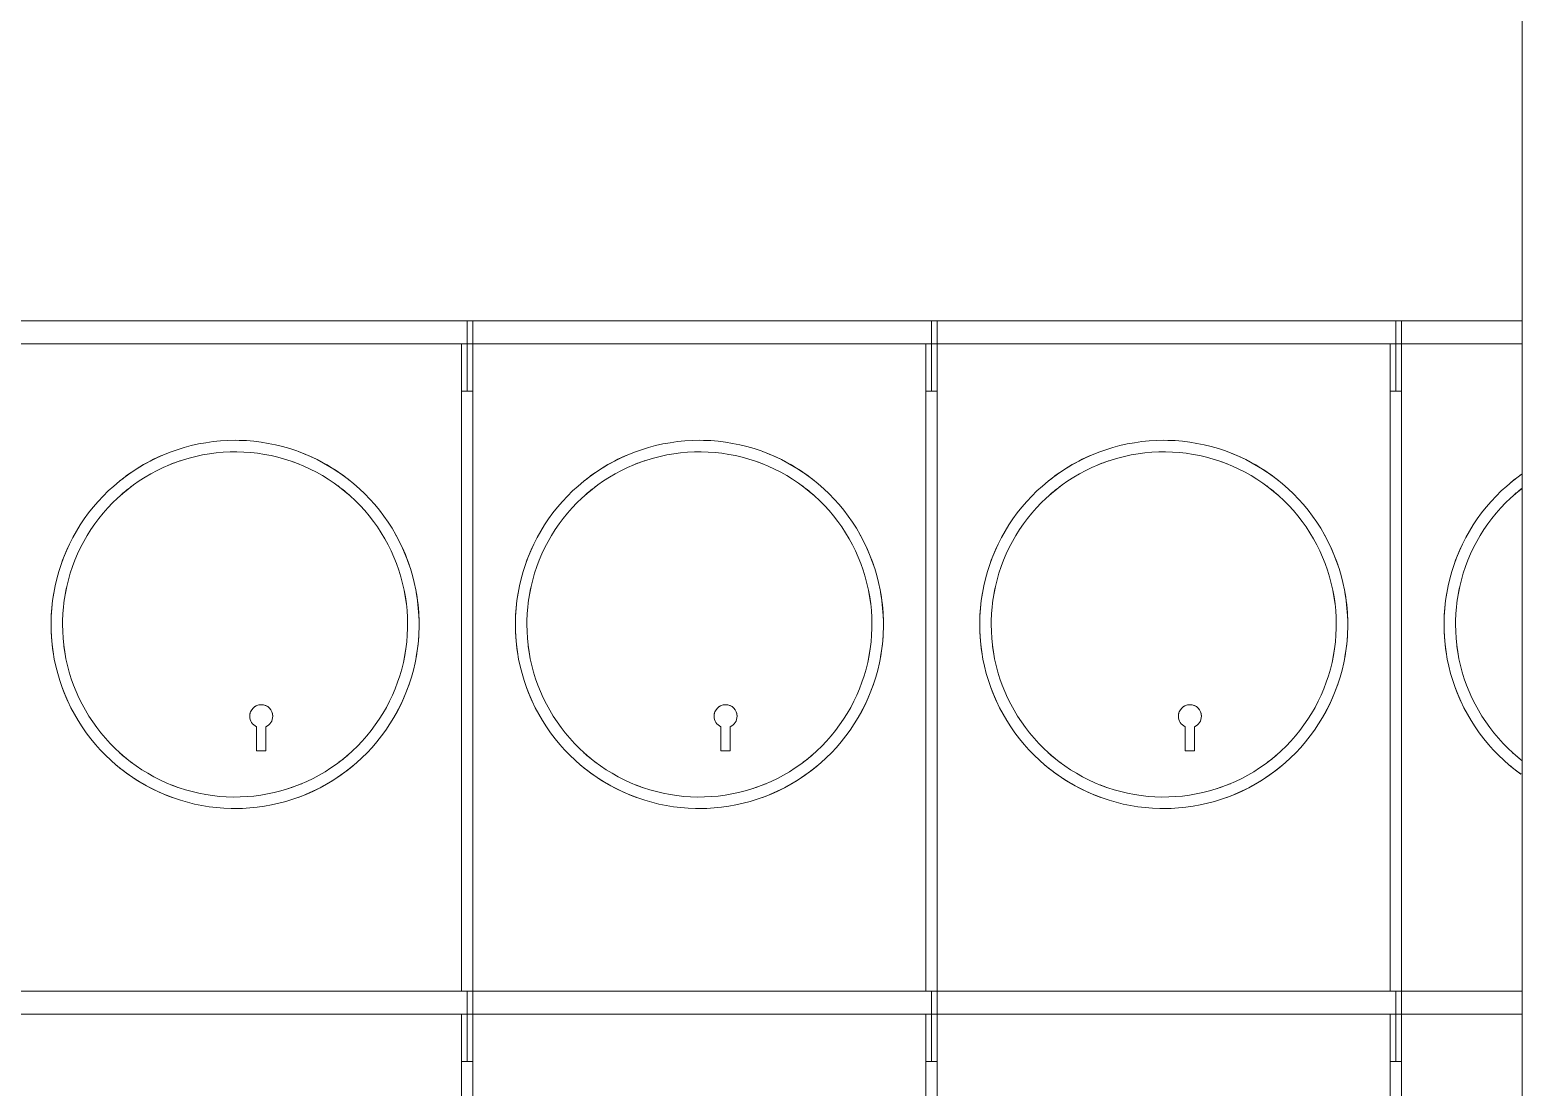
# Model space of a CAD drawing. Header units: metres. Extents: x -144 to 1000, y -717 to 29.
# Drawn here: x 223.789 to 224.613, y -654.489 to -653.906 of the extents above; entities that cross this region are included whole.
import ezdxf

# ---------------------------------------------------------------- set-up
doc = ezdxf.new("R2010")
doc.units = ezdxf.units.M
doc.layers.get('0').update_dxf_attribs({"color": 1})
doc.layers.add('A-WALL', color=4, linetype='Continuous', lineweight=9)
doc.layers.add('E-ELEC-FIXT', color=7, linetype='Continuous', lineweight=9)

# ---------------------------------------------------------------- blocks, each defined once
blk = doc.blocks.new('ololo')
at = {"layer": 'A-WALL'}
blk.add_line((224.61257, -652.46858), (224.61257, -655.76667), dxfattribs=at)
at = {"layer": 'E-ELEC-FIXT'}
for p, q in [((224.03016, -654.06618), (223.77699, -654.06618)), ((224.03016, -654.06618), (224.03334, -654.06618)), ((224.03016, -654.07888), (224.03016, -654.06618)), ((224.03334, -654.07888), (224.03334, -654.06618)), ((224.28651, -654.06618), (224.03334, -654.06618)), ((224.28651, -654.06618), (224.28969, -654.06618)), ((224.28651, -654.07888), (224.28651, -654.06618)), ((224.28969, -654.07888), (224.28969, -654.06618)), ((224.54286, -654.06618), (224.28969, -654.06618)), ((224.54286, -654.06618), (224.54604, -654.06618)), ((224.54286, -654.07888), (224.54286, -654.06618)), ((224.54604, -654.07888), (224.54604, -654.06618)), ((224.61257, -654.06618), (224.54604, -654.06618)), ((223.77699, -654.07888), (224.03016, -654.07888)), ((224.02699, -654.10503), (224.02699, -654.07888)), ((224.03334, -654.07888), (224.03016, -654.07888)), ((224.03016, -654.07888), (224.03016, -654.10503)), ((224.03334, -654.07888), (224.03334, -654.10503)), ((224.03334, -654.07888), (224.28651, -654.07888)), ((224.28334, -654.10503), (224.28334, -654.07888)), ((224.28969, -654.07888), (224.28651, -654.07888)), ((224.28651, -654.07888), (224.28651, -654.10503)), ((224.28969, -654.07888), (224.28969, -654.10503)), ((224.28969, -654.07888), (224.54286, -654.07888)), ((224.53969, -654.10503), (224.53969, -654.07888)), ((224.54604, -654.07888), (224.54286, -654.07888)), ((224.54286, -654.07888), (224.54286, -654.10503)), ((224.54604, -654.07888), (224.54604, -654.10503)), ((224.54604, -654.07888), (224.61257, -654.07888)), ((224.03016, -654.10503), (224.02699, -654.10503)), ((224.02699, -654.43614), (224.02699, -654.10503)), ((224.03334, -654.10503), (224.03016, -654.10503)), ((224.03334, -654.10503), (224.03334, -654.43614)), ((224.28651, -654.10503), (224.28334, -654.10503)), ((224.28334, -654.43614), (224.28334, -654.10503)), ((224.28969, -654.10503), (224.28651, -654.10503)), ((224.28969, -654.10503), (224.28969, -654.43614)), ((224.54286, -654.10503), (224.53969, -654.10503)), ((224.53969, -654.43614), (224.53969, -654.10503)), ((224.54604, -654.10503), (224.54286, -654.10503)), ((224.54604, -654.10503), (224.54604, -654.43614)), ((223.91383, -654.29018), (223.91383, -654.30136)), ((223.91906, -654.30136), (223.91906, -654.29018)), ((224.17018, -654.29018), (224.17018, -654.30136)), ((224.17541, -654.30136), (224.17541, -654.29018)), ((224.42653, -654.29018), (224.42653, -654.30136)), ((224.43176, -654.30136), (224.43176, -654.29018)), ((223.91383, -654.30344), (223.91383, -654.30136)), ((223.91383, -654.30136), (223.91383, -654.30344)), ((223.91383, -654.30344), (223.91906, -654.30344)), ((223.91906, -654.30344), (223.91383, -654.30344)), ((223.91906, -654.30136), (223.91906, -654.30344)), ((223.91906, -654.30344), (223.91906, -654.30136)), ((224.17018, -654.30344), (224.17018, -654.30136)), ((224.17018, -654.30136), (224.17018, -654.30344)), ((224.17018, -654.30344), (224.17541, -654.30344)), ((224.17541, -654.30344), (224.17018, -654.30344)), ((224.17541, -654.30136), (224.17541, -654.30344)), ((224.17541, -654.30344), (224.17541, -654.30136)), ((224.42653, -654.30344), (224.42653, -654.30136)), ((224.42653, -654.30136), (224.42653, -654.30344)), ((224.42653, -654.30344), (224.43176, -654.30344)), ((224.43176, -654.30344), (224.42653, -654.30344)), ((224.43176, -654.30136), (224.43176, -654.30344)), ((224.43176, -654.30344), (224.43176, -654.30136)), ((224.03016, -654.43614), (223.77699, -654.43614)), ((224.03016, -654.43614), (224.03334, -654.43614)), ((224.03016, -654.44884), (224.03016, -654.43614)), ((224.03334, -654.44884), (224.03334, -654.43614)), ((224.28651, -654.43614), (224.03334, -654.43614)), ((224.28651, -654.43614), (224.28969, -654.43614)), ((224.28651, -654.44884), (224.28651, -654.43614)), ((224.28969, -654.44884), (224.28969, -654.43614)), ((224.54286, -654.43614), (224.28969, -654.43614)), ((224.54286, -654.43614), (224.54604, -654.43614)), ((224.54286, -654.44884), (224.54286, -654.43614)), ((224.54604, -654.44884), (224.54604, -654.43614)), ((224.61257, -654.43614), (224.54604, -654.43614)), ((223.77699, -654.44884), (224.03016, -654.44884)), ((224.02699, -654.47499), (224.02699, -654.44884)), ((224.03334, -654.44884), (224.03016, -654.44884)), ((224.03016, -654.44884), (224.03016, -654.47499)), ((224.03334, -654.44884), (224.03334, -654.47499)), ((224.03334, -654.44884), (224.28651, -654.44884)), ((224.28334, -654.47499), (224.28334, -654.44884)), ((224.28969, -654.44884), (224.28651, -654.44884)), ((224.28651, -654.44884), (224.28651, -654.47499)), ((224.28969, -654.44884), (224.28969, -654.47499)), ((224.28969, -654.44884), (224.54286, -654.44884)), ((224.53969, -654.47499), (224.53969, -654.44884)), ((224.54604, -654.44884), (224.54286, -654.44884)), ((224.54286, -654.44884), (224.54286, -654.47499)), ((224.54604, -654.44884), (224.54604, -654.47499)), ((224.54604, -654.44884), (224.61257, -654.44884)), ((224.03016, -654.47499), (224.02699, -654.47499)), ((224.02699, -654.8061), (224.02699, -654.47499)), ((224.03334, -654.47499), (224.03016, -654.47499)), ((224.03334, -654.47499), (224.03334, -654.8061)), ((224.28651, -654.47499), (224.28334, -654.47499)), ((224.28334, -654.8061), (224.28334, -654.47499)), ((224.28969, -654.47499), (224.28651, -654.47499)), ((224.28969, -654.47499), (224.28969, -654.8061)), ((224.54286, -654.47499), (224.53969, -654.47499)), ((224.53969, -654.8061), (224.53969, -654.47499)), ((224.54604, -654.47499), (224.54286, -654.47499)), ((224.54604, -654.47499), (224.54604, -654.8061))]:
    blk.add_line(p, q, dxfattribs=at)
at = {"layer": 'E-ELEC-FIXT', "flags": 128}
for points in [[(223.90199, -654.13216), (223.89793, -654.13224), (223.89387, -654.13249), (223.88983, -654.13289), (223.8858, -654.13346), (223.8818, -654.13419), (223.87784, -654.13507), (223.87391, -654.13612), (223.87003, -654.13732), (223.8662, -654.13867), (223.86242, -654.14018), (223.85871, -654.14184), (223.85507, -654.14364), (223.85151, -654.14559), (223.84802, -654.14768), (223.84462, -654.14991), (223.84131, -654.15227), (223.8381, -654.15476), (223.835, -654.15738), (223.83199, -654.16012), (223.82911, -654.16297), (223.82633, -654.16595), (223.82368, -654.16903), (223.82116, -654.17221), (223.81876, -654.17549), (223.8165, -654.17887), (223.81437, -654.18233), (223.81238, -654.18587), (223.81054, -654.18949), (223.80884, -654.19319), (223.80729, -654.19694), (223.8059, -654.20076), (223.80465, -654.20463), (223.80357, -654.20855), (223.80264, -654.2125), (223.80187, -654.21649), (223.80126, -654.22051), (223.80081, -654.22455), (223.80052, -654.2286), (223.8004, -654.23266), (223.80043, -654.23673), (223.80063, -654.24079), (223.80099, -654.24483), (223.80152, -654.24886), (223.8022, -654.25287), (223.80305, -654.25684), (223.80405, -654.26078), (223.80521, -654.26468), (223.80652, -654.26852), (223.80799, -654.27231), (223.8096, -654.27604), (223.81137, -654.2797), (223.81328, -654.28329), (223.81533, -654.2868), (223.81752, -654.29022), (223.81985, -654.29355), (223.8223, -654.29679), (223.82489, -654.29993), (223.82759, -654.30296), (223.83042, -654.30588), (223.83336, -654.30868), (223.83641, -654.31136), (223.83957, -654.31392), (223.84282, -654.31636), (223.84617, -654.31866), (223.84961, -654.32082), (223.85314, -654.32284), (223.85674, -654.32473), (223.86041, -654.32646), (223.86415, -654.32805), (223.86795, -654.32949), (223.87181, -654.33077), (223.87571, -654.3319), (223.87966, -654.33288), (223.88364, -654.33369), (223.88765, -654.33434), (223.89169, -654.33484), (223.89574, -654.33517), (223.8998, -654.33534), (223.90199, -654.33536)], [(223.90199, -654.33536), (223.90605, -654.33528), (223.91011, -654.33504), (223.91415, -654.33463), (223.91818, -654.33406), (223.92217, -654.33333), (223.92614, -654.33245), (223.93007, -654.3314), (223.93395, -654.3302), (223.93778, -654.32885), (223.94155, -654.32734), (223.94526, -654.32568), (223.94891, -654.32388), (223.95247, -654.32193), (223.95596, -654.31984), (223.95936, -654.31761), (223.96266, -654.31525), (223.96587, -654.31276), (223.96898, -654.31014), (223.97198, -654.3074), (223.97487, -654.30455), (223.97764, -654.30157), (223.9803, -654.29849), (223.98282, -654.29531), (223.98522, -654.29203), (223.98748, -654.28865), (223.98961, -654.28519), (223.9916, -654.28165), (223.99344, -654.27803), (223.99514, -654.27433), (223.99668, -654.27058), (223.99808, -654.26676), (223.99932, -654.26289), (224.00041, -654.25897), (224.00134, -654.25502), (224.00211, -654.25103), (224.00272, -654.24701), (224.00317, -654.24297), (224.00346, -654.23892), (224.00358, -654.23486), (224.00355, -654.23079), (224.00335, -654.22673), (224.00298, -654.22269), (224.00246, -654.21866), (224.00178, -654.21465), (224.00093, -654.21068), (223.99993, -654.20674), (223.99877, -654.20284), (223.99746, -654.199), (223.99599, -654.19521), (223.99437, -654.19148), (223.99261, -654.18782), (223.9907, -654.18423), (223.98865, -654.18072), (223.98646, -654.1773), (223.98413, -654.17397), (223.98168, -654.17073), (223.97909, -654.1676), (223.97638, -654.16456), (223.97356, -654.16165), (223.97062, -654.15884), (223.96757, -654.15616), (223.96441, -654.1536), (223.96115, -654.15116), (223.9578, -654.14886), (223.95436, -654.1467), (223.95084, -654.14468), (223.94724, -654.14279), (223.94357, -654.14106), (223.93982, -654.13947), (223.93602, -654.13803), (223.93217, -654.13675), (223.92826, -654.13562), (223.92432, -654.13464), (223.92034, -654.13383), (223.91633, -654.13318), (223.91229, -654.13268), (223.90824, -654.13235), (223.90418, -654.13218), (223.90199, -654.13216)], [(224.15834, -654.13216), (224.15428, -654.13224), (224.15022, -654.13249), (224.14618, -654.13289), (224.14215, -654.13346), (224.13815, -654.13419), (224.13419, -654.13507), (224.13026, -654.13612), (224.12638, -654.13732), (224.12255, -654.13867), (224.11877, -654.14018), (224.11506, -654.14184), (224.11142, -654.14364), (224.10786, -654.14559), (224.10437, -654.14768), (224.10097, -654.14991), (224.09766, -654.15227), (224.09445, -654.15476), (224.09135, -654.15738), (224.08834, -654.16012), (224.08546, -654.16297), (224.08268, -654.16595), (224.08003, -654.16903), (224.07751, -654.17221), (224.07511, -654.17549), (224.07285, -654.17887), (224.07072, -654.18233), (224.06873, -654.18587), (224.06689, -654.18949), (224.06519, -654.19319), (224.06364, -654.19694), (224.06225, -654.20076), (224.061, -654.20463), (224.05992, -654.20855), (224.05899, -654.2125), (224.05822, -654.21649), (224.05761, -654.22051), (224.05716, -654.22455), (224.05687, -654.2286), (224.05675, -654.23266), (224.05678, -654.23673), (224.05698, -654.24079), (224.05734, -654.24483), (224.05787, -654.24886), (224.05855, -654.25287), (224.0594, -654.25684), (224.0604, -654.26078), (224.06156, -654.26468), (224.06287, -654.26852), (224.06434, -654.27231), (224.06595, -654.27604), (224.06772, -654.2797), (224.06963, -654.28329), (224.07168, -654.2868), (224.07387, -654.29022), (224.0762, -654.29355), (224.07865, -654.29679), (224.08124, -654.29993), (224.08394, -654.30296), (224.08677, -654.30588), (224.08971, -654.30868), (224.09276, -654.31136), (224.09592, -654.31392), (224.09917, -654.31636), (224.10252, -654.31866), (224.10596, -654.32082), (224.10949, -654.32284), (224.11309, -654.32473), (224.11676, -654.32646), (224.1205, -654.32805), (224.1243, -654.32949), (224.12816, -654.33077), (224.13206, -654.3319), (224.13601, -654.33288), (224.13999, -654.33369), (224.144, -654.33434), (224.14804, -654.33484), (224.15209, -654.33517), (224.15615, -654.33534), (224.15834, -654.33536)], [(224.15834, -654.33536), (224.1624, -654.33528), (224.16646, -654.33504), (224.1705, -654.33463), (224.17453, -654.33406), (224.17852, -654.33333), (224.18249, -654.33245), (224.18642, -654.3314), (224.1903, -654.3302), (224.19413, -654.32885), (224.1979, -654.32734), (224.20161, -654.32568), (224.20526, -654.32388), (224.20882, -654.32193), (224.21231, -654.31984), (224.21571, -654.31761), (224.21901, -654.31525), (224.22222, -654.31276), (224.22533, -654.31014), (224.22833, -654.3074), (224.23122, -654.30455), (224.23399, -654.30157), (224.23665, -654.29849), (224.23917, -654.29531), (224.24157, -654.29203), (224.24383, -654.28865), (224.24596, -654.28519), (224.24795, -654.28165), (224.24979, -654.27803), (224.25149, -654.27433), (224.25303, -654.27058), (224.25443, -654.26676), (224.25567, -654.26289), (224.25676, -654.25897), (224.25769, -654.25502), (224.25846, -654.25103), (224.25907, -654.24701), (224.25952, -654.24297), (224.25981, -654.23892), (224.25993, -654.23486), (224.2599, -654.23079), (224.2597, -654.22673), (224.25933, -654.22269), (224.25881, -654.21866), (224.25813, -654.21465), (224.25728, -654.21068), (224.25628, -654.20674), (224.25512, -654.20284), (224.25381, -654.199), (224.25234, -654.19521), (224.25072, -654.19148), (224.24896, -654.18782), (224.24705, -654.18423), (224.245, -654.18072), (224.24281, -654.1773), (224.24048, -654.17397), (224.23803, -654.17073), (224.23544, -654.1676), (224.23273, -654.16456), (224.22991, -654.16165), (224.22697, -654.15884), (224.22392, -654.15616), (224.22076, -654.1536), (224.2175, -654.15116), (224.21415, -654.14886), (224.21071, -654.1467), (224.20719, -654.14468), (224.20359, -654.14279), (224.19992, -654.14106), (224.19617, -654.13947), (224.19237, -654.13803), (224.18852, -654.13675), (224.18461, -654.13562), (224.18067, -654.13464), (224.17669, -654.13383), (224.17268, -654.13318), (224.16864, -654.13268), (224.16459, -654.13235), (224.16053, -654.13218), (224.15834, -654.13216)], [(224.41469, -654.13216), (224.41063, -654.13224), (224.40657, -654.13249), (224.40253, -654.13289), (224.3985, -654.13346), (224.3945, -654.13419), (224.39054, -654.13507), (224.38661, -654.13612), (224.38273, -654.13732), (224.3789, -654.13867), (224.37512, -654.14018), (224.37141, -654.14184), (224.36777, -654.14364), (224.36421, -654.14559), (224.36072, -654.14768), (224.35732, -654.14991), (224.35401, -654.15227), (224.3508, -654.15476), (224.3477, -654.15738), (224.34469, -654.16012), (224.34181, -654.16297), (224.33903, -654.16595), (224.33638, -654.16903), (224.33386, -654.17221), (224.33146, -654.17549), (224.3292, -654.17887), (224.32707, -654.18233), (224.32508, -654.18587), (224.32324, -654.18949), (224.32154, -654.19319), (224.31999, -654.19694), (224.3186, -654.20076), (224.31735, -654.20463), (224.31627, -654.20855), (224.31534, -654.2125), (224.31457, -654.21649), (224.31396, -654.22051), (224.31351, -654.22455), (224.31322, -654.2286), (224.3131, -654.23266), (224.31313, -654.23673), (224.31333, -654.24079), (224.31369, -654.24483), (224.31422, -654.24886), (224.3149, -654.25287), (224.31575, -654.25684), (224.31675, -654.26078), (224.31791, -654.26468), (224.31922, -654.26852), (224.32069, -654.27231), (224.3223, -654.27604), (224.32407, -654.2797), (224.32598, -654.28329), (224.32803, -654.2868), (224.33022, -654.29022), (224.33255, -654.29355), (224.335, -654.29679), (224.33759, -654.29993), (224.34029, -654.30296), (224.34312, -654.30588), (224.34606, -654.30868), (224.34911, -654.31136), (224.35227, -654.31392), (224.35552, -654.31636), (224.35887, -654.31866), (224.36231, -654.32082), (224.36584, -654.32284), (224.36944, -654.32473), (224.37311, -654.32646), (224.37685, -654.32805), (224.38065, -654.32949), (224.38451, -654.33077), (224.38841, -654.3319), (224.39236, -654.33288), (224.39634, -654.33369), (224.40035, -654.33434), (224.40439, -654.33484), (224.40844, -654.33517), (224.4125, -654.33534), (224.41469, -654.33536)], [(224.41469, -654.33536), (224.41875, -654.33528), (224.42281, -654.33504), (224.42685, -654.33463), (224.43088, -654.33406), (224.43487, -654.33333), (224.43884, -654.33245), (224.44277, -654.3314), (224.44665, -654.3302), (224.45048, -654.32885), (224.45425, -654.32734), (224.45796, -654.32568), (224.46161, -654.32388), (224.46517, -654.32193), (224.46866, -654.31984), (224.47206, -654.31761), (224.47536, -654.31525), (224.47857, -654.31276), (224.48168, -654.31014), (224.48468, -654.3074), (224.48757, -654.30455), (224.49034, -654.30157), (224.493, -654.29849), (224.49552, -654.29531), (224.49792, -654.29203), (224.50018, -654.28865), (224.50231, -654.28519), (224.5043, -654.28165), (224.50614, -654.27803), (224.50784, -654.27433), (224.50938, -654.27058), (224.51078, -654.26676), (224.51202, -654.26289), (224.51311, -654.25897), (224.51404, -654.25502), (224.51481, -654.25103), (224.51542, -654.24701), (224.51587, -654.24297), (224.51616, -654.23892), (224.51628, -654.23486), (224.51625, -654.23079), (224.51605, -654.22673), (224.51568, -654.22269), (224.51516, -654.21866), (224.51448, -654.21465), (224.51363, -654.21068), (224.51263, -654.20674), (224.51147, -654.20284), (224.51016, -654.199), (224.50869, -654.19521), (224.50707, -654.19148), (224.50531, -654.18782), (224.5034, -654.18423), (224.50135, -654.18072), (224.49916, -654.1773), (224.49683, -654.17397), (224.49438, -654.17073), (224.49179, -654.1676), (224.48908, -654.16456), (224.48626, -654.16165), (224.48332, -654.15884), (224.48027, -654.15616), (224.47711, -654.1536), (224.47385, -654.15116), (224.4705, -654.14886), (224.46706, -654.1467), (224.46354, -654.14468), (224.45994, -654.14279), (224.45627, -654.14106), (224.45252, -654.13947), (224.44872, -654.13803), (224.44487, -654.13675), (224.44096, -654.13562), (224.43702, -654.13464), (224.43304, -654.13383), (224.42903, -654.13318), (224.42499, -654.13268), (224.42094, -654.13235), (224.41688, -654.13218), (224.41469, -654.13216)], [(223.99724, -654.23376), (223.99716, -654.22995), (223.99693, -654.22615), (223.99655, -654.22236), (223.99602, -654.21859), (223.99534, -654.21484), (223.99451, -654.21112), (223.99353, -654.20744), (223.9924, -654.2038), (223.99113, -654.20021), (223.98972, -654.19667), (223.98817, -654.19319), (223.98648, -654.18978), (223.98465, -654.18643), (223.98269, -654.18316), (223.9806, -654.17998), (223.97839, -654.17688), (223.97605, -654.17387), (223.9736, -654.17095), (223.97103, -654.16814), (223.96835, -654.16543), (223.96556, -654.16283), (223.96268, -654.16035), (223.95969, -654.15798), (223.95662, -654.15573), (223.95345, -654.15361), (223.95021, -654.15162), (223.94688, -654.14975), (223.94349, -654.14803), (223.94003, -654.14643), (223.9365, -654.14498), (223.93293, -654.14367), (223.9293, -654.14251), (223.92563, -654.14149), (223.92192, -654.14062), (223.91818, -654.1399), (223.91441, -654.13932), (223.91063, -654.1389), (223.90683, -654.13863), (223.90302, -654.13852), (223.89921, -654.13855), (223.8954, -654.13874), (223.89161, -654.13908), (223.88783, -654.13957), (223.88407, -654.14021), (223.88035, -654.141), (223.87666, -654.14194), (223.873, -654.14303), (223.8694, -654.14426), (223.86585, -654.14563), (223.86235, -654.14715), (223.85892, -654.1488), (223.85556, -654.15059), (223.85227, -654.15252), (223.84906, -654.15457), (223.84593, -654.15675), (223.8429, -654.15905), (223.83996, -654.16148), (223.83712, -654.16402), (223.83438, -654.16666), (223.83175, -654.16942), (223.82924, -654.17228), (223.82684, -654.17524), (223.82456, -654.17829), (223.8224, -654.18143), (223.82037, -654.18466), (223.81847, -654.18796), (223.81671, -654.19134), (223.81508, -654.19478), (223.81359, -654.19829), (223.81224, -654.20185), (223.81104, -654.20547), (223.80998, -654.20913), (223.80907, -654.21283), (223.80831, -654.21656), (223.80769, -654.22032), (223.80723, -654.2241), (223.80692, -654.2279), (223.80676, -654.2317), (223.80674, -654.23376)], [(224.25359, -654.23376), (224.25351, -654.22995), (224.25328, -654.22615), (224.2529, -654.22236), (224.25237, -654.21859), (224.25169, -654.21484), (224.25086, -654.21112), (224.24988, -654.20744), (224.24875, -654.2038), (224.24748, -654.20021), (224.24607, -654.19667), (224.24452, -654.19319), (224.24283, -654.18978), (224.241, -654.18643), (224.23904, -654.18316), (224.23695, -654.17998), (224.23474, -654.17688), (224.2324, -654.17387), (224.22995, -654.17095), (224.22738, -654.16814), (224.2247, -654.16543), (224.22191, -654.16283), (224.21903, -654.16035), (224.21604, -654.15798), (224.21297, -654.15573), (224.2098, -654.15361), (224.20656, -654.15162), (224.20323, -654.14975), (224.19984, -654.14803), (224.19638, -654.14643), (224.19285, -654.14498), (224.18928, -654.14367), (224.18565, -654.14251), (224.18198, -654.14149), (224.17827, -654.14062), (224.17453, -654.1399), (224.17076, -654.13932), (224.16698, -654.1389), (224.16318, -654.13863), (224.15937, -654.13852), (224.15556, -654.13855), (224.15175, -654.13874), (224.14796, -654.13908), (224.14418, -654.13957), (224.14042, -654.14021), (224.1367, -654.141), (224.13301, -654.14194), (224.12935, -654.14303), (224.12575, -654.14426), (224.1222, -654.14563), (224.1187, -654.14715), (224.11527, -654.1488), (224.11191, -654.15059), (224.10862, -654.15252), (224.10541, -654.15457), (224.10228, -654.15675), (224.09925, -654.15905), (224.09631, -654.16148), (224.09347, -654.16402), (224.09073, -654.16666), (224.0881, -654.16942), (224.08559, -654.17228), (224.08319, -654.17524), (224.08091, -654.17829), (224.07875, -654.18143), (224.07672, -654.18466), (224.07482, -654.18796), (224.07306, -654.19134), (224.07143, -654.19478), (224.06994, -654.19829), (224.06859, -654.20185), (224.06739, -654.20547), (224.06633, -654.20913), (224.06542, -654.21283), (224.06466, -654.21656), (224.06404, -654.22032), (224.06358, -654.2241), (224.06327, -654.2279), (224.06311, -654.2317), (224.06309, -654.23376)], [(224.50994, -654.23376), (224.50986, -654.22995), (224.50963, -654.22615), (224.50925, -654.22236), (224.50872, -654.21859), (224.50804, -654.21484), (224.50721, -654.21112), (224.50623, -654.20744), (224.5051, -654.2038), (224.50383, -654.20021), (224.50242, -654.19667), (224.50087, -654.19319), (224.49918, -654.18978), (224.49735, -654.18643), (224.49539, -654.18316), (224.4933, -654.17998), (224.49109, -654.17688), (224.48875, -654.17387), (224.4863, -654.17095), (224.48373, -654.16814), (224.48105, -654.16543), (224.47826, -654.16283), (224.47538, -654.16035), (224.47239, -654.15798), (224.46932, -654.15573), (224.46615, -654.15361), (224.46291, -654.15162), (224.45958, -654.14975), (224.45619, -654.14803), (224.45273, -654.14643), (224.4492, -654.14498), (224.44563, -654.14367), (224.442, -654.14251), (224.43833, -654.14149), (224.43462, -654.14062), (224.43088, -654.1399), (224.42711, -654.13932), (224.42333, -654.1389), (224.41953, -654.13863), (224.41572, -654.13852), (224.41191, -654.13855), (224.4081, -654.13874), (224.40431, -654.13908), (224.40053, -654.13957), (224.39677, -654.14021), (224.39305, -654.141), (224.38936, -654.14194), (224.3857, -654.14303), (224.3821, -654.14426), (224.37855, -654.14563), (224.37505, -654.14715), (224.37162, -654.1488), (224.36826, -654.15059), (224.36497, -654.15252), (224.36176, -654.15457), (224.35863, -654.15675), (224.3556, -654.15905), (224.35266, -654.16148), (224.34982, -654.16402), (224.34708, -654.16666), (224.34445, -654.16942), (224.34194, -654.17228), (224.33954, -654.17524), (224.33726, -654.17829), (224.3351, -654.18143), (224.33307, -654.18466), (224.33117, -654.18796), (224.32941, -654.19134), (224.32778, -654.19478), (224.32629, -654.19829), (224.32494, -654.20185), (224.32374, -654.20547), (224.32268, -654.20913), (224.32177, -654.21283), (224.32101, -654.21656), (224.32039, -654.22032), (224.31993, -654.2241), (224.31962, -654.2279), (224.31946, -654.2317), (224.31944, -654.23376)], [(224.61257, -654.15069), (224.61036, -654.15227), (224.60715, -654.15476), (224.60405, -654.15738), (224.60104, -654.16012), (224.59816, -654.16297), (224.59538, -654.16595), (224.59273, -654.16903), (224.59021, -654.17221), (224.58781, -654.17549), (224.58555, -654.17887), (224.58342, -654.18233), (224.58143, -654.18587), (224.57959, -654.18949), (224.57789, -654.19319), (224.57634, -654.19694), (224.57495, -654.20076), (224.5737, -654.20463), (224.57262, -654.20855), (224.57169, -654.2125), (224.57092, -654.21649), (224.57031, -654.22051), (224.56986, -654.22455), (224.56957, -654.2286), (224.56945, -654.23266), (224.56948, -654.23673), (224.56968, -654.24079), (224.57004, -654.24483), (224.57057, -654.24886), (224.57125, -654.25287), (224.5721, -654.25684), (224.5731, -654.26078), (224.57426, -654.26468), (224.57557, -654.26852), (224.57704, -654.27231), (224.57865, -654.27604), (224.58042, -654.2797), (224.58233, -654.28329), (224.58438, -654.2868), (224.58657, -654.29022), (224.5889, -654.29355), (224.59135, -654.29679), (224.59394, -654.29993), (224.59664, -654.30296), (224.59947, -654.30588), (224.60241, -654.30868), (224.60546, -654.31136), (224.60862, -654.31392), (224.61187, -654.31636)], [(224.61195, -654.15905), (224.60901, -654.16148), (224.60617, -654.16402), (224.60343, -654.16666), (224.6008, -654.16942), (224.59829, -654.17228), (224.59589, -654.17524), (224.59361, -654.17829), (224.59145, -654.18143), (224.58942, -654.18466), (224.58752, -654.18796), (224.58576, -654.19134), (224.58413, -654.19478), (224.58264, -654.19829), (224.58129, -654.20185), (224.58009, -654.20547), (224.57903, -654.20913), (224.57812, -654.21283), (224.57736, -654.21656), (224.57674, -654.22032), (224.57628, -654.2241), (224.57597, -654.2279), (224.57581, -654.2317), (224.57579, -654.23376)], [(223.80674, -654.23376), (223.80682, -654.23757), (223.80704, -654.24137), (223.80742, -654.24516), (223.80796, -654.24894), (223.80864, -654.25268), (223.80947, -654.2564), (223.81045, -654.26008), (223.81157, -654.26372), (223.81284, -654.26731), (223.81426, -654.27085), (223.81581, -654.27433), (223.8175, -654.27774), (223.81933, -654.28109), (223.82129, -654.28436), (223.82338, -654.28754), (223.82559, -654.29064), (223.82793, -654.29365), (223.83038, -654.29657), (223.83295, -654.29938), (223.83563, -654.30209), (223.83841, -654.30469), (223.8413, -654.30717), (223.84428, -654.30954), (223.84736, -654.31179), (223.85053, -654.31391), (223.85377, -654.3159), (223.8571, -654.31777), (223.86049, -654.31949), (223.86395, -654.32109), (223.86747, -654.32254), (223.87105, -654.32385), (223.87468, -654.32501), (223.87835, -654.32603), (223.88206, -654.3269), (223.8858, -654.32762), (223.88957, -654.3282), (223.89335, -654.32862), (223.89715, -654.32889), (223.90096, -654.329), (223.90477, -654.32897), (223.90858, -654.32878), (223.91237, -654.32844), (223.91615, -654.32795), (223.9199, -654.32731), (223.92363, -654.32652), (223.92732, -654.32558), (223.93097, -654.32449), (223.93458, -654.32326), (223.93813, -654.32189), (223.94163, -654.32037), (223.94506, -654.31872), (223.94842, -654.31693), (223.95171, -654.315), (223.95492, -654.31295), (223.95804, -654.31077), (223.96108, -654.30847), (223.96402, -654.30604), (223.96686, -654.30351), (223.9696, -654.30086), (223.97223, -654.2981), (223.97474, -654.29524), (223.97714, -654.29228), (223.97942, -654.28923), (223.98158, -654.28609), (223.98361, -654.28286), (223.98551, -654.27956), (223.98727, -654.27618), (223.9889, -654.27274), (223.99039, -654.26923), (223.99174, -654.26567), (223.99294, -654.26205), (223.994, -654.25839), (223.99491, -654.25469), (223.99567, -654.25096), (223.99629, -654.2472), (223.99675, -654.24342), (223.99706, -654.23962), (223.99722, -654.23582), (223.99724, -654.23376)], [(224.06309, -654.23376), (224.06317, -654.23757), (224.06339, -654.24137), (224.06377, -654.24516), (224.06431, -654.24894), (224.06499, -654.25268), (224.06582, -654.2564), (224.0668, -654.26008), (224.06792, -654.26372), (224.06919, -654.26731), (224.07061, -654.27085), (224.07216, -654.27433), (224.07385, -654.27774), (224.07568, -654.28109), (224.07764, -654.28436), (224.07973, -654.28754), (224.08194, -654.29064), (224.08428, -654.29365), (224.08673, -654.29657), (224.0893, -654.29938), (224.09198, -654.30209), (224.09476, -654.30469), (224.09765, -654.30717), (224.10063, -654.30954), (224.10371, -654.31179), (224.10688, -654.31391), (224.11012, -654.3159), (224.11345, -654.31777), (224.11684, -654.31949), (224.1203, -654.32109), (224.12382, -654.32254), (224.1274, -654.32385), (224.13103, -654.32501), (224.1347, -654.32603), (224.13841, -654.3269), (224.14215, -654.32762), (224.14592, -654.3282), (224.1497, -654.32862), (224.1535, -654.32889), (224.15731, -654.329), (224.16112, -654.32897), (224.16493, -654.32878), (224.16872, -654.32844), (224.1725, -654.32795), (224.17625, -654.32731), (224.17998, -654.32652), (224.18367, -654.32558), (224.18732, -654.32449), (224.19093, -654.32326), (224.19448, -654.32189), (224.19798, -654.32037), (224.20141, -654.31872), (224.20477, -654.31693), (224.20806, -654.315), (224.21127, -654.31295), (224.21439, -654.31077), (224.21743, -654.30847), (224.22037, -654.30604), (224.22321, -654.30351), (224.22595, -654.30086), (224.22858, -654.2981), (224.23109, -654.29524), (224.23349, -654.29228), (224.23577, -654.28923), (224.23793, -654.28609), (224.23996, -654.28286), (224.24186, -654.27956), (224.24362, -654.27618), (224.24525, -654.27274), (224.24674, -654.26923), (224.24809, -654.26567), (224.24929, -654.26205), (224.25035, -654.25839), (224.25126, -654.25469), (224.25202, -654.25096), (224.25264, -654.2472), (224.2531, -654.24342), (224.25341, -654.23962), (224.25357, -654.23582), (224.25359, -654.23376)], [(224.31944, -654.23376), (224.31952, -654.23757), (224.31974, -654.24137), (224.32012, -654.24516), (224.32066, -654.24894), (224.32134, -654.25268), (224.32217, -654.2564), (224.32315, -654.26008), (224.32427, -654.26372), (224.32554, -654.26731), (224.32696, -654.27085), (224.32851, -654.27433), (224.3302, -654.27774), (224.33203, -654.28109), (224.33399, -654.28436), (224.33608, -654.28754), (224.33829, -654.29064), (224.34063, -654.29365), (224.34308, -654.29657), (224.34565, -654.29938), (224.34833, -654.30209), (224.35111, -654.30469), (224.354, -654.30717), (224.35698, -654.30954), (224.36006, -654.31179), (224.36323, -654.31391), (224.36647, -654.3159), (224.3698, -654.31777), (224.37319, -654.31949), (224.37665, -654.32109), (224.38017, -654.32254), (224.38375, -654.32385), (224.38738, -654.32501), (224.39105, -654.32603), (224.39476, -654.3269), (224.3985, -654.32762), (224.40227, -654.3282), (224.40605, -654.32862), (224.40985, -654.32889), (224.41366, -654.329), (224.41747, -654.32897), (224.42128, -654.32878), (224.42507, -654.32844), (224.42885, -654.32795), (224.4326, -654.32731), (224.43633, -654.32652), (224.44002, -654.32558), (224.44367, -654.32449), (224.44728, -654.32326), (224.45083, -654.32189), (224.45433, -654.32037), (224.45776, -654.31872), (224.46112, -654.31693), (224.46441, -654.315), (224.46762, -654.31295), (224.47074, -654.31077), (224.47378, -654.30847), (224.47672, -654.30604), (224.47956, -654.30351), (224.4823, -654.30086), (224.48493, -654.2981), (224.48744, -654.29524), (224.48984, -654.29228), (224.49212, -654.28923), (224.49428, -654.28609), (224.49631, -654.28286), (224.49821, -654.27956), (224.49997, -654.27618), (224.5016, -654.27274), (224.50309, -654.26923), (224.50444, -654.26567), (224.50564, -654.26205), (224.5067, -654.25839), (224.50761, -654.25469), (224.50837, -654.25096), (224.50899, -654.2472), (224.50945, -654.24342), (224.50976, -654.23962), (224.50992, -654.23582), (224.50994, -654.23376)], [(224.57579, -654.23376), (224.57587, -654.23757), (224.57609, -654.24137), (224.57647, -654.24516), (224.57701, -654.24894), (224.57769, -654.25268), (224.57852, -654.2564), (224.5795, -654.26008), (224.58062, -654.26372), (224.58189, -654.26731), (224.58331, -654.27085), (224.58486, -654.27433), (224.58655, -654.27774), (224.58838, -654.28109), (224.59034, -654.28436), (224.59243, -654.28754), (224.59464, -654.29064), (224.59698, -654.29365), (224.59943, -654.29657), (224.602, -654.29938), (224.60468, -654.30209), (224.60746, -654.30469), (224.61035, -654.30717), (224.61257, -654.30893)]]:
    blk.add_lwpolyline(points, dxfattribs=at)
at = {"layer": 'E-ELEC-FIXT'}
for centre, radius, start, end in [((223.90199, -654.23376), 0.1016, 110, 130), ((223.90199, -654.23376), 0.1016, 50, 70), ((224.15834, -654.23376), 0.1016, 110, 130), ((224.15834, -654.23376), 0.1016, 50, 70), ((224.41469, -654.23376), 0.1016, 110, 130), ((224.41469, -654.23376), 0.1016, 50, 70), ((223.90199, -654.23376), 0.09525, 108.10812, 112.72163), ((223.90199, -654.23376), 0.09525, 68.43065, 71.431), ((224.15834, -654.23376), 0.09525, 108.10812, 112.72163), ((224.15834, -654.23376), 0.09525, 68.43065, 71.431), ((224.41469, -654.23376), 0.09525, 108.10812, 112.72163), ((224.41469, -654.23376), 0.09525, 68.43065, 71.431), ((224.67104, -654.23376), 0.1016, 125.52598, 130), ((223.90199, -654.23376), 0.09525, 127.00336, 131.75714), ((223.90199, -654.23376), 0.09525, 47.97699, 53.35458), ((224.15834, -654.23376), 0.09525, 127.00336, 131.75714), ((224.15834, -654.23376), 0.09525, 47.97699, 53.35458), ((224.41469, -654.23376), 0.09525, 127.00336, 131.75714), ((224.41469, -654.23376), 0.09525, 47.97699, 53.35458), ((224.67104, -654.23376), 0.09525, 128.07725, 131.75714), ((223.90199, -654.23376), 0.1016, 150, 160.9701), ((223.90199, -654.23376), 0.1016, 19.0299, 30), ((224.15834, -654.23376), 0.1016, 150, 160.9701), ((224.15834, -654.23376), 0.1016, 19.0299, 30), ((224.41469, -654.23376), 0.1016, 150, 160.9701), ((224.41469, -654.23376), 0.1016, 19.0299, 30), ((224.67104, -654.23376), 0.1016, 150, 160.9701), ((223.90199, -654.23376), 0.1016, 170, 190), ((223.90199, -654.23376), 0.09525, 167.97699, 173.35458), ((223.90199, -654.23376), 0.09525, 6.64542, 12.02301), ((223.90199, -654.23376), 0.1016, 350, 10), ((224.15834, -654.23376), 0.1016, 170, 190), ((224.15834, -654.23376), 0.09525, 167.97699, 173.35458), ((224.15834, -654.23376), 0.09525, 6.64542, 12.02301), ((224.15834, -654.23376), 0.1016, 350, 10), ((224.41469, -654.23376), 0.1016, 170, 190), ((224.41469, -654.23376), 0.09525, 167.97699, 173.35458), ((224.41469, -654.23376), 0.09525, 6.64542, 12.02301), ((224.41469, -654.23376), 0.1016, 350, 10), ((224.67104, -654.23376), 0.1016, 170, 190), ((224.67104, -654.23376), 0.09525, 167.97699, 173.35458), ((223.90199, -654.23376), 0.09525, 186.64542, 192.02301), ((223.90199, -654.23376), 0.09525, 347.97699, 353.35458), ((224.15834, -654.23376), 0.09525, 186.64542, 192.02301), ((224.15834, -654.23376), 0.09525, 347.97699, 353.35458), ((224.41469, -654.23376), 0.09525, 186.64542, 192.02301), ((224.41469, -654.23376), 0.09525, 347.97699, 353.35458), ((224.67104, -654.23376), 0.09525, 186.64542, 192.02301), ((223.90199, -654.23376), 0.1016, 199.0299, 210), ((223.90199, -654.23376), 0.1016, 330, 340.9701), ((224.15834, -654.23376), 0.1016, 199.0299, 210), ((224.15834, -654.23376), 0.1016, 330, 340.9701), ((224.41469, -654.23376), 0.1016, 199.0299, 210), ((224.41469, -654.23376), 0.1016, 330, 340.9701), ((224.67104, -654.23376), 0.1016, 199.0299, 210), ((223.91644, -654.28439), 0.00635, 0, 180), ((223.91644, -654.28439), 0.00635, 165, 180), ((223.91644, -654.28439), 0.00635, 60, 135), ((223.91644, -654.28439), 0.00635, 0, 15), ((224.17279, -654.28439), 0.00635, 0, 180), ((224.17279, -654.28439), 0.00635, 165, 180), ((224.17279, -654.28439), 0.00635, 60, 135), ((224.17279, -654.28439), 0.00635, 0, 15), ((224.42914, -654.28439), 0.00635, 0, 180), ((224.42914, -654.28439), 0.00635, 165, 180), ((224.42914, -654.28439), 0.00635, 60, 135), ((224.42914, -654.28439), 0.00635, 0, 15), ((223.91644, -654.28439), 0.00635, 180, 245.69722), ((223.91644, -654.28439), 0.00635, 180, 245.69722), ((223.91644, -654.28439), 0.00635, 294.30278, 0), ((223.91644, -654.28439), 0.00635, 294.30278, 0), ((224.17279, -654.28439), 0.00635, 180, 245.69722), ((224.17279, -654.28439), 0.00635, 180, 245.69722), ((224.17279, -654.28439), 0.00635, 294.30278, 0), ((224.17279, -654.28439), 0.00635, 294.30278, 0), ((224.42914, -654.28439), 0.00635, 180, 245.69722), ((224.42914, -654.28439), 0.00635, 180, 245.69722), ((224.42914, -654.28439), 0.00635, 294.30278, 0), ((224.42914, -654.28439), 0.00635, 294.30278, 0), ((223.90199, -654.23376), 0.09525, 227.97699, 233.35458), ((223.90199, -654.23376), 0.09525, 307.00336, 311.75714), ((224.15834, -654.23376), 0.09525, 227.97699, 233.35458), ((224.15834, -654.23376), 0.09525, 307.00336, 311.75714), ((224.41469, -654.23376), 0.09525, 227.97699, 233.35458), ((224.41469, -654.23376), 0.09525, 307.00336, 311.75714), ((224.67104, -654.23376), 0.09525, 227.97699, 231.92275), ((223.90199, -654.23376), 0.1016, 230, 250), ((223.90199, -654.23376), 0.1016, 290, 310), ((224.15834, -654.23376), 0.1016, 230, 250), ((224.15834, -654.23376), 0.1016, 290, 310), ((224.41469, -654.23376), 0.1016, 230, 250), ((224.41469, -654.23376), 0.1016, 290, 310), ((224.67104, -654.23376), 0.1016, 230, 234.47402), ((223.90199, -654.23376), 0.09525, 248.43065, 251.431), ((223.90199, -654.23376), 0.09525, 288.10812, 292.72163), ((224.15834, -654.23376), 0.09525, 248.43065, 251.431), ((224.15834, -654.23376), 0.09525, 288.10812, 292.72163), ((224.41469, -654.23376), 0.09525, 248.43065, 251.431), ((224.41469, -654.23376), 0.09525, 288.10812, 292.72163)]:
    blk.add_arc(centre, radius, start, end, dxfattribs=at)

msp = doc.modelspace()

# ---------------------------------------------------------------- block references
at = {"color": 3}
msp.add_blockref('ololo', (0, 0), dxfattribs=at)

doc.saveas('drawing.dxf')
